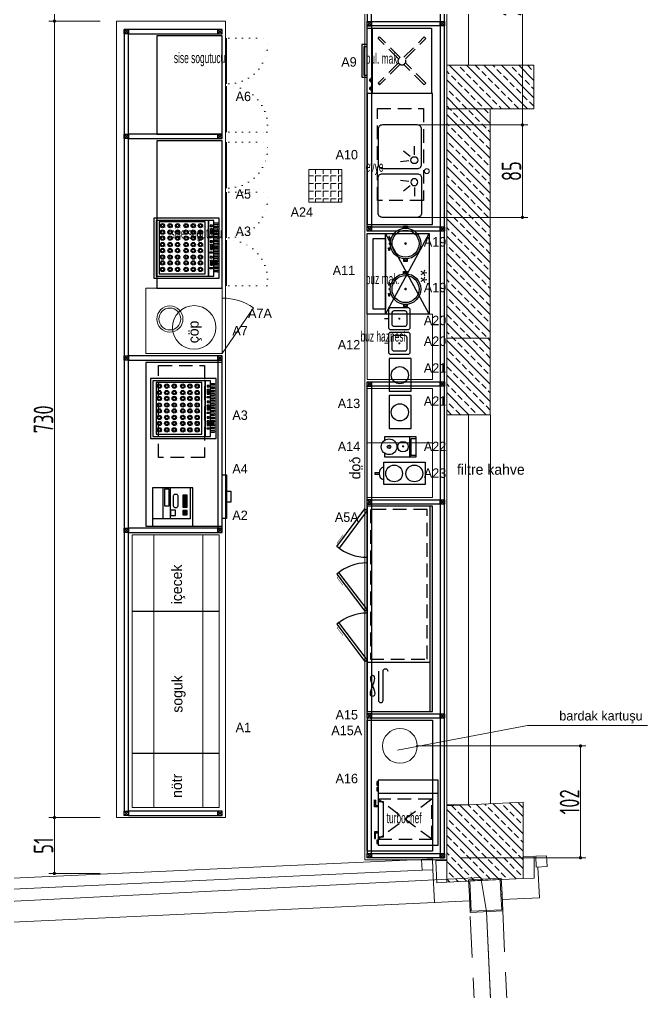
# Model space of a CAD drawing. Extents: x 309271 to 319232, y 6123 to 12941.
# Drawn here: x 313380 to 313956, y 8638 to 9529 of the extents above; entities that cross this region are included whole.
import ezdxf
from ezdxf.enums import TextEntityAlignment as Align

# ---------------------------------------------------------------- set-up
doc = ezdxf.new("R2010")
doc.units = 0
doc.header["$LTSCALE"] = 25
doc.header["$MEASUREMENT"] = 0
doc.header["$PDSIZE"] = -500
for name, pattern in [('DASHED', [0.75, 0.5, -0.25]), ('DOT', [0.25, 0, -0.25]), ('DUZ', [0]), ('HIDDENX2', [0.75, 0.5, -0.25])]:
    doc.linetypes.add(name, pattern=pattern)
doc.layers.get('0').update_dxf_attribs({"linetype": 'CONTINUOUS', "lineweight": 0})
doc.layers.get('DEFPOINTS').update_dxf_attribs({"linetype": 'CONTINUOUS', "lineweight": 0})
for name, color, linetype in [('-DWG_ANA', 7, 'CONTINUOUS'), ('002 Çizgi', 7, 'CONTINUOUS'), ('CG TASARIM LOGO', 7, 'CONTINUOUS'), ('Kıtc-002 Çizgi', 7, 'CONTINUOUS'), ('Kıtc-006 Yazı 001', 1, 'CONTINUOUS'), ('Kıtc-040 Detay', 7, 'CONTINUOUS'), ('S2000-002 Çizgi', 7, 'CONTINUOUS')]:
    doc.layers.add(name, color=color, linetype=linetype)
for name, color, linetype, lineweight in [('-DWG_DETAY1', 7, 'CONTINUOUS', 9), ('-DWG_DETAY4', 7, 'DOT', 18), ('Ar-DIM-INT', 2, 'CONTINUOUS', 0), ('ARK_AHŞAP', 45, 'CONTINUOUS', 15), ('DUVAR', 11, 'CONTINUOUS', 0), ('IZDUSUM', 130, 'DASHED', 18), ('PLAN_KESIT_TAS', 222, 'CONTINUOUS', 18), ('t_dograma', 4, 'CONTINUOUS', 0), ('t_kolon_rev', 1, 'CONTINUOUS', 0), ('t_kolon_tarama_rev', 9, 'CONTINUOUS', 0), ('TERAS', 2, 'CONTINUOUS', 0)]:
    doc.layers.add(name, color=color, linetype=linetype, lineweight=lineweight)
doc.styles.add('DIM', font='dim', dxfattribs={"width": 0.8})
doc.styles.add('TAKSİM', font='GOTHIC.TTF', dxfattribs={"height": 7})
doc.dimstyles.new('mcv100 OLCU', dxfattribs={"dimtxt": 18, "dimasz": 3, "dimexe": 5, "dimexo": 15, "dimgap": 1, "dimtad": 1, "dimdec": 0, "dimzin": 9, "dimtxsty": 'DIM', "dimblk": 'DOT', "dimcen": 2.5, "dimclrd": 256, "dimclre": 256, "dimclrt": 256, "dimadec": 1, "dimazin": 1, "dimtfac": 1, "dimtdec": 0, "dimtmove": 0, "dimatfit": 3, "dimldrblk": 'DOT', "dimfxl": 1, "dimlwd": -1, "dimlwe": -1, "dimarcsym": 0})
pattern_1 = [(135, (96916.477, -586205.287), (-7.95495129, -7.95495129), []), (135, (96916.477, -586197.332), (-7.95495129, -7.95495129), [5.625, -2.8125])]

# ---------------------------------------------------------------- blocks, each defined once
blk = doc.blocks.new('A$C290C7E64')
at = {"layer": 'Kıtc-002 Çizgi'}
for points in [[(0, 0), (35, 0), (35, 37), (0, 37)], [(7, 2), (35, 2), (35, 37), (7, 37)], [(9.63, 16.02), (14.71, 16.02), (14.71, 20.57), (9.63, 20.57)], [(18.58, 21.8), (33.83, 21.8), (33.83, 26.01), (18.58, 26.01)], [(10.34, 8.15), (11.34, 8.15), (11.34, 9.15), (10.34, 9.15)], [(11.34, 8.15), (12.34, 8.15), (12.34, 9.15), (11.34, 9.15)], [(12.34, 8.15), (13.34, 8.15), (13.34, 9.15), (12.34, 9.15)], [(13.34, 8.15), (14.34, 8.15), (14.34, 9.15), (13.34, 9.15)], [(17.37, 8.15), (18.37, 8.15), (18.37, 9.15), (17.37, 9.15)], [(18.37, 8.15), (19.37, 8.15), (19.37, 9.15), (18.37, 9.15)], [(19.37, 8.15), (20.37, 8.15), (20.37, 9.15), (19.37, 9.15)], [(20.37, 8.15), (21.37, 8.15), (21.37, 9.15), (20.37, 9.15)], [(21.37, 8.15), (22.37, 8.15), (22.37, 9.15), (21.37, 9.15)], [(22.37, 8.15), (23.37, 8.15), (23.37, 9.15), (22.37, 9.15)], [(23.37, 8.15), (24.37, 8.15), (24.37, 9.15), (23.37, 9.15)], [(24.37, 8.15), (25.37, 8.15), (25.37, 9.15), (24.37, 9.15)], [(25.37, 8.15), (26.37, 8.15), (26.37, 9.15), (25.37, 9.15)], [(26.37, 8.15), (27.37, 8.15), (27.37, 9.15), (26.37, 9.15)], [(27.37, 8.15), (28.37, 8.15), (28.37, 9.15), (27.37, 9.15)], [(10.34, 7.15), (11.34, 7.15), (11.34, 8.15), (10.34, 8.15)], [(10.34, 6.15), (11.34, 6.15), (11.34, 7.15), (10.34, 7.15)], [(10.34, 5.15), (11.34, 5.15), (11.34, 6.15), (10.34, 6.15)], [(11.34, 7.15), (12.34, 7.15), (12.34, 8.15), (11.34, 8.15)], [(11.34, 6.15), (12.34, 6.15), (12.34, 7.15), (11.34, 7.15)], [(11.34, 5.15), (12.34, 5.15), (12.34, 6.15), (11.34, 6.15)], [(12.34, 7.15), (13.34, 7.15), (13.34, 8.15), (12.34, 8.15)], [(12.34, 6.15), (13.34, 6.15), (13.34, 7.15), (12.34, 7.15)], [(12.34, 5.15), (13.34, 5.15), (13.34, 6.15), (12.34, 6.15)], [(13.34, 7.15), (14.34, 7.15), (14.34, 8.15), (13.34, 8.15)], [(13.34, 6.15), (14.34, 6.15), (14.34, 7.15), (13.34, 7.15)], [(13.34, 5.15), (14.34, 5.15), (14.34, 6.15), (13.34, 6.15)], [(17.37, 7.15), (18.37, 7.15), (18.37, 8.15), (17.37, 8.15)], [(17.37, 6.15), (18.37, 6.15), (18.37, 7.15), (17.37, 7.15)], [(17.37, 5.15), (18.37, 5.15), (18.37, 6.15), (17.37, 6.15)], [(18.37, 7.15), (19.37, 7.15), (19.37, 8.15), (18.37, 8.15)], [(18.37, 6.15), (19.37, 6.15), (19.37, 7.15), (18.37, 7.15)], [(18.37, 5.15), (19.37, 5.15), (19.37, 6.15), (18.37, 6.15)], [(19.37, 7.15), (20.37, 7.15), (20.37, 8.15), (19.37, 8.15)], [(19.37, 6.15), (20.37, 6.15), (20.37, 7.15), (19.37, 7.15)], [(19.37, 5.15), (20.37, 5.15), (20.37, 6.15), (19.37, 6.15)], [(20.37, 7.15), (21.37, 7.15), (21.37, 8.15), (20.37, 8.15)], [(20.37, 6.15), (21.37, 6.15), (21.37, 7.15), (20.37, 7.15)], [(20.37, 5.15), (21.37, 5.15), (21.37, 6.15), (20.37, 6.15)], [(21.37, 7.15), (22.37, 7.15), (22.37, 8.15), (21.37, 8.15)], [(21.37, 6.15), (22.37, 6.15), (22.37, 7.15), (21.37, 7.15)], [(21.37, 5.15), (22.37, 5.15), (22.37, 6.15), (21.37, 6.15)], [(22.37, 7.15), (23.37, 7.15), (23.37, 8.15), (22.37, 8.15)], [(22.37, 6.15), (23.37, 6.15), (23.37, 7.15), (22.37, 7.15)], [(22.37, 5.15), (23.37, 5.15), (23.37, 6.15), (22.37, 6.15)], [(23.37, 7.15), (24.37, 7.15), (24.37, 8.15), (23.37, 8.15)], [(23.37, 6.15), (24.37, 6.15), (24.37, 7.15), (23.37, 7.15)], [(23.37, 5.15), (24.37, 5.15), (24.37, 6.15), (23.37, 6.15)], [(24.37, 7.15), (25.37, 7.15), (25.37, 8.15), (24.37, 8.15)], [(24.37, 6.15), (25.37, 6.15), (25.37, 7.15), (24.37, 7.15)], [(24.37, 5.15), (25.37, 5.15), (25.37, 6.15), (24.37, 6.15)], [(25.37, 7.15), (26.37, 7.15), (26.37, 8.15), (25.37, 8.15)], [(25.37, 6.15), (26.37, 6.15), (26.37, 7.15), (25.37, 7.15)], [(25.37, 5.15), (26.37, 5.15), (26.37, 6.15), (25.37, 6.15)], [(26.37, 7.15), (27.37, 7.15), (27.37, 8.15), (26.37, 8.15)], [(26.37, 6.15), (27.37, 6.15), (27.37, 7.15), (26.37, 7.15)], [(26.37, 5.15), (27.37, 5.15), (27.37, 6.15), (26.37, 6.15)], [(27.37, 7.15), (28.37, 7.15), (28.37, 8.15), (27.37, 8.15)], [(27.37, 6.15), (28.37, 6.15), (28.37, 7.15), (27.37, 7.15)], [(27.37, 5.15), (28.37, 5.15), (28.37, 6.15), (27.37, 6.15)]]:
    blk.add_lwpolyline(points, close=True, dxfattribs=at)
for points in [[(7, 27.23), (35, 27.23)], [(7, 20.57), (35, 20.57)]]:
    blk.add_lwpolyline(points, dxfattribs=at)
blk.add_lwpolyline([(18.68, 13.56), (27.6, 13.56, 0.414214), (29.1, 15.06), (29.1, 16.45, 0.414214), (27.6, 17.95), (18.68, 17.95, 0.414214), (17.18, 16.45), (17.18, 15.06, 0.414214)], format="xyb", close=True, dxfattribs=at)
blk = doc.blocks.new('A$C1C4536AD')
at = {"layer": 'Kıtc-002 Çizgi'}
for points in [[(0, 29), (0, 0), (18.5, 0)], [(3.39, 29), (0, 29), (0, 26.84)], [(18.5, 26.95), (18.5, 29), (15.2, 29)], [(18.5, 0), (18.5, 29)], [(7.82, 24.81), (10.92, 24.88)], [(0, 5.79), (18.5, 5.79)], [(1.26, 0), (1.26, 4.77), (16.97, 4.77), (16.97, 0)]]:
    blk.add_lwpolyline(points, dxfattribs=at)
at = {"layer": 'Kıtc-002 Çizgi', "const_width": 1}
blk.add_lwpolyline([(9.18, 12.02, 1), (10.18, 12.02, 1)], format="xyb", close=True, dxfattribs=at)
at = {"layer": 'Kıtc-002 Çizgi'}
blk.add_lwpolyline([(0.33, 5.24), (1.35, 5.24), (1.35, 5.79), (0.33, 5.79)], close=True, dxfattribs=at)
for centre, radius in [((9.3, 24.88), 7.2), ((9.3, 24.88), 1.6), ((9.43, 12.15), 4.82)]:
    blk.add_circle(centre, radius, dxfattribs=at)
blk = doc.blocks.new('A$C470016F2')
at = {"layer": 'Kıtc-002 Çizgi'}
for points in [[(40, 4), (0, 4), (0, 0), (40, 0)], [(25, 8), (15, 8), (15, 4), (25, 4)]]:
    blk.add_lwpolyline(points, close=True, dxfattribs=at)
blk = doc.blocks.new('A$C37970E4B')
at = {"layer": 'Kıtc-002 Çizgi', "linetype": 'HIDDENX2', "ltscale": 10}
blk.add_line((47.35, 58.54), (47.35, 3.54), dxfattribs=at)
at = {"layer": 'Kıtc-002 Çizgi', "linetype": 'DASHED'}
for p, q in [((5.44, 52.59), (42.17, 3.54)), ((42.17, 52.59), (5.44, 3.54))]:
    blk.add_line(p, q, dxfattribs=at)
at = {"layer": 'Kıtc-002 Çizgi'}
for points in [[(0, 58.54), (59.5, 58.54), (59.5, 3.54), (0, 3.54)], [(1.67, 3.54), (4.73, 3.54), (4.73, 2.12), (1.67, 2.12)], [(49.71, 3.53), (52.78, 3.53), (52.78, 2.12), (49.71, 2.12)], [(54.9, 3.53), (57.96, 3.53), (57.96, 2.12), (54.9, 2.12)]]:
    blk.add_lwpolyline(points, close=True, dxfattribs=at)
at = {"layer": 'Kıtc-002 Çizgi', "linetype": 'DASHED'}
blk.add_lwpolyline([(5.44, 52.59), (42.17, 52.59), (42.17, 3.54), (5.44, 3.54)], close=True, dxfattribs=at)
at = {"layer": 'Kıtc-002 Çizgi'}
for points in [[(11.27, 0), (6.14, 0), (6.15, 1), (11.27, 1)], [(11.27, 1), (11.27, 3.53), (12.27, 3.53), (12.27, 0), (11.27, 0)], [(36.33, 1), (36.33, 3.53), (35.33, 3.53), (35.33, 0), (36.33, 0)], [(36.33, 0), (41.46, 0), (41.45, 1), (36.33, 1)]]:
    blk.add_lwpolyline(points, dxfattribs=at)
at = {"layer": 'Kıtc-002 Çizgi', "linetype": 'HIDDENX2', "ltscale": 10}
blk.add_lwpolyline([(7.79, 8.25), (39.81, 8.25), (39.81, 3.54), (7.79, 3.54)], close=True, dxfattribs=at)
blk = doc.blocks.new('A$C72A034B9')
at = {"layer": 'Kıtc-002 Çizgi'}
for p, q in [((6.52, 27.29, 0), (6.52, 19.4, 0)), ((10.43, 28.95, 0), (16.53, 23.94, 0)), ((11.66, 32.76, 0), (19.47, 33.87, 0))]:
    blk.add_line(p, q, dxfattribs=at)
at = {"layer": 'Kıtc-002 Çizgi', "elevation": 0}
blk.add_lwpolyline([(4, 0), (36, 0, 0.414214), (40, 4), (40, 36, 0.414214), (36, 40), (4, 40, 0.414214), (0, 36), (0, 4, 0.414214)], format="xyb", close=True, dxfattribs=at)
at = {"layer": 'Kıtc-002 Çizgi'}
blk.add_circle((6.71, 32.26, 0), 3.19, dxfattribs=at)
blk = doc.blocks.new('A$C521B02A0')
at = {"layer": 'S2000-002 Çizgi'}
blk.add_line((6.65, 10), (10.64, 10), dxfattribs=at)
for points in [[(0, 64), (0, 10), (60, 10), (60, 64)], [(0, 64), (0, 5), (60, 5), (60, 64)], [(3, 10), (6.65, 10), (6.65, 8.54), (3, 8.54)], [(10.64, 10), (14.29, 10), (14.29, 8.54), (10.64, 8.54)], [(3.97, 8.54), (5.43, 8.54), (5.43, 7.08), (3.97, 7.08)], [(11.61, 8.54), (13.07, 8.54), (13.07, 7.08), (11.61, 7.08)], [(45, 0), (15, 0), (15, 5), (45, 5)], [(43, 2), (17, 2), (17, 5), (43, 5)]]:
    blk.add_lwpolyline(points, close=True, dxfattribs=at)
at = {"layer": 'S2000-002 Çizgi', "linetype": 'DASHED'}
for points in [[(8.08, 57.42), (9.49, 58.84)], [(8.08, 57.42), (26.83, 38.67)], [(9.49, 58.84), (28.24, 40.09)], [(31.86, 40.19), (50.51, 58.84)], [(33.27, 38.77), (51.92, 57.42)], [(50.51, 58.84), (51.92, 57.42)], [(26.73, 35.06), (8.08, 16.41)], [(28.14, 33.64), (9.49, 15)], [(31.76, 33.74), (50.51, 15)], [(33.17, 35.16), (51.92, 16.41)], [(9.49, 15), (8.08, 16.41)], [(50.51, 15), (51.92, 16.41)]]:
    blk.add_lwpolyline(points, dxfattribs=at)
blk.add_circle((30, 36.92), 3.63, dxfattribs=at)
blk = doc.blocks.new('A$C4E3613D2')
at = {"layer": 'S2000-002 Çizgi'}
for points in [[(0, 74), (0, 0), (57, 0), (57, 74)], [(5.64, 69.41), (5.64, 4.59), (16.91, 4.59), (16.91, 69.41)]]:
    blk.add_lwpolyline(points, close=True, dxfattribs=at)
for points in [[(16.91, 74), (16.91, 0)], [(57, 74), (16.91, 0)], [(16.91, 74), (57, 0)]]:
    blk.add_lwpolyline(points, dxfattribs=at)
blk.add_text('**', height=12, rotation=270, dxfattribs=at).set_placement((43.01, 45.59))
blk = doc.blocks.new('A$C6C415FB2')
at = {"layer": '-DWG_ANA', "color": 0, "elevation": 0}
blk.add_lwpolyline([(101.46, 164.16), (41.46, 164.16), (41.46, 29.16), (101.46, 29.16)], close=True, dxfattribs=at)
at = {"layer": '-DWG_DETAY1', "color": 0}
for p, q in [((37.46, 120.16), (37.46, 162.16)), ((37.46, 76.16), (37.46, 118.16)), ((37.46, 30.52), (37.46, 72.52))]:
    blk.add_line(p, q, dxfattribs=at)
at = {"layer": '-DWG_DETAY4', "color": 0, "elevation": 0}
for points in [[(35.46, 162.16), (0.46, 162.16, 0.454885), (35.46, 120.19, 0.414214)], [(35.46, 76.16), (0.46, 76.16, -0.454885), (35.46, 118.13, -0.414214)], [(35.46, 30.52), (0.46, 30.52, -0.454885), (35.46, 72.49, -0.414214)]]:
    blk.add_lwpolyline(points, format="xyb", dxfattribs=at)
blk = doc.blocks.new('_Dot')
at = {"color": 0, "linetype": 'ByBlock', "lineweight": -2}
blk.add_line((-0.5, 0), (-1, 0), dxfattribs=at)
at = {"color": 0, "linetype": 'ByBlock', "const_width": 0.5}
blk.add_lwpolyline([(-0.25, 0, 1), (0.25, 0, 1)], format="xyb", close=True, dxfattribs=at)
blk = doc.blocks.new('*D14')
at = {"ltscale": 0.1, "transparency": 16777216}
for p, q in [((313454.34, 8798), (313407.47, 8798)), ((313412.47, 8795), (313412.47, 8749.77)), ((313454.34, 8746.77), (313407.47, 8746.77))]:
    blk.add_line(p, q, dxfattribs=at)
at = {"layer": 'DEFPOINTS', "color": 0, "ltscale": 0.1, "transparency": 16777216}
for p in [(313469.34, 8798), (313412.47, 8746.77), (313469.34, 8746.77)]:
    blk.add_point(p, dxfattribs=at)
at = {"ltscale": 0.1, "transparency": 16777216, "xscale": 3, "yscale": 3, "zscale": 3}
for p, rotation in [((313412.47, 8798), 90), ((313412.47, 8746.77), 270)]:
    blk.add_blockref('_Dot', p, dxfattribs=dict(at, rotation=rotation))
at = {"ltscale": 0.1, "transparency": 16777216, "insert": (313402.47, 8772.39), "char_height": 18, "attachment_point": 5, "rotation": 90, "style": 'DIM'}
blk.add_mtext('51', dxfattribs=at)
blk = doc.blocks.new('*D15')
at = {"ltscale": 0.1, "transparency": 16777216}
for p, q in [((313454.34, 9527.57), (313407.47, 9527.57)), ((313412.47, 8801), (313412.47, 9524.57)), ((313454.34, 8798), (313407.47, 8798))]:
    blk.add_line(p, q, dxfattribs=at)
at = {"layer": 'DEFPOINTS', "color": 0, "ltscale": 0.1, "transparency": 16777216}
for p in [(313412.47, 9527.57), (313469.34, 9527.57), (313469.34, 8798)]:
    blk.add_point(p, dxfattribs=at)
at = {"ltscale": 0.1, "transparency": 16777216, "xscale": 3, "yscale": 3, "zscale": 3}
for p, rotation in [((313412.47, 9527.57), 90), ((313412.47, 8798), 270)]:
    blk.add_blockref('_Dot', p, dxfattribs=dict(at, rotation=rotation))
at = {"ltscale": 0.1, "transparency": 16777216, "insert": (313402.47, 9162.78), "char_height": 18, "attachment_point": 5, "rotation": 90, "style": 'DIM'}
blk.add_mtext('730', dxfattribs=at)
blk = doc.blocks.new('*D16')
at = {"ltscale": 0.1, "transparency": 16777216}
for p, q in [((313454.34, 9657.14), (313407.47, 9657.14)), ((313412.47, 9530.57), (313412.47, 9654.14)), ((313454.34, 9527.57), (313407.47, 9527.57))]:
    blk.add_line(p, q, dxfattribs=at)
at = {"layer": 'DEFPOINTS', "color": 0, "ltscale": 0.1, "transparency": 16777216}
for p in [(313412.47, 9657.14), (313469.34, 9657.14), (313469.34, 9527.57)]:
    blk.add_point(p, dxfattribs=at)
at = {"ltscale": 0.1, "transparency": 16777216, "xscale": 3, "yscale": 3, "zscale": 3}
for p, rotation in [((313412.47, 9657.14), 90), ((313412.47, 9527.57), 270)]:
    blk.add_blockref('_Dot', p, dxfattribs=dict(at, rotation=rotation))
at = {"ltscale": 0.1, "transparency": 16777216, "insert": (313402.47, 9592.35), "char_height": 18, "attachment_point": 5, "rotation": 90, "style": 'DIM'}
blk.add_mtext('130', dxfattribs=at)
blk = doc.blocks.new('A$C28011FE4')
at = {"layer": 'Kıtc-002 Çizgi'}
for p, q in [((53.74, 40.79), (51.82, 45.12)), ((53.74, 26.42), (51.82, 30.75)), ((53.74, 12.05), (51.82, 16.38))]:
    blk.add_line(p, q, dxfattribs=at)
for points in [[(60, 0), (60, 55), (0, 55), (0, 0)], [(50, 2), (50, 53), (2, 53), (2, 2)], [(5, 4), (47, 4), (47, 51.5), (5, 51.5)], [(55, 2), (55, 53), (50, 53), (50, 2)], [(53.86, 47.41), (53.86, 48.58), (51.76, 48.58), (51.76, 47.41)], [(53.74, 40.79), (53.74, 45.12), (51.82, 45.12), (51.82, 40.79)], [(53.86, 38.5), (53.86, 37.32), (51.76, 37.32), (51.76, 38.5)], [(53.86, 33.04), (53.86, 34.21), (51.76, 34.21), (51.76, 33.04)], [(53.74, 26.42), (53.74, 30.75), (51.82, 30.75), (51.82, 26.42)], [(53.86, 24.13), (53.86, 22.95), (51.76, 22.95), (51.76, 24.13)], [(53.86, 18.67), (53.86, 19.84), (51.76, 19.84), (51.76, 18.67)], [(53.86, 9.76), (53.86, 8.58), (51.76, 8.58), (51.76, 9.76)], [(53.74, 12.05), (53.74, 16.38), (51.82, 16.38), (51.82, 12.05)]]:
    blk.add_lwpolyline(points, close=True, dxfattribs=at)
for points, const_width in [([(9.67, 47.06), (10.62, 46.48)], 0.5), ([(16.57, 47.06), (17.51, 46.48)], 0.5), ([(23.49, 47.06), (24.44, 46.48)], 0.5), ([(31.27, 47.06), (32.22, 46.48)], 0.5), ([(37.86, 47.06), (38.81, 46.48)], 0.5), ([(44.46, 47.06), (45.41, 46.48)], 0.5), ([(52.5, 47.41), (52.5, 48.58)], 0.5), ([(9.67, 41.12), (10.62, 40.54)], 0.5), ([(9.67, 35.68), (10.62, 35.09)], 0.5), ([(16.57, 41.12), (17.51, 40.54)], 0.5), ([(16.57, 35.68), (17.51, 35.09)], 0.5), ([(23.49, 41.12), (24.44, 40.54)], 0.5), ([(23.49, 35.68), (24.44, 35.09)], 0.5), ([(31.27, 41.12), (32.22, 40.54)], 0.5), ([(31.27, 35.68), (32.22, 35.09)], 0.5), ([(37.86, 41.12), (38.81, 40.54)], 0.5), ([(37.86, 35.68), (38.81, 35.09)], 0.5), ([(44.46, 41.12), (45.41, 40.54)], 0.5), ([(44.46, 35.68), (45.41, 35.09)], 0.5), ([(52.5, 38.5), (52.5, 37.32)], 0.5), ([(55, 42.98), (58.5, 42.98)], 1), ([(9.67, 29.74), (10.62, 29.16)], 0.5), ([(16.57, 29.74), (17.51, 29.16)], 0.5), ([(23.49, 29.74), (24.44, 29.16)], 0.5), ([(31.27, 29.74), (32.22, 29.16)], 0.5), ([(37.86, 29.74), (38.81, 29.16)], 0.5), ([(44.46, 29.74), (45.41, 29.16)], 0.5), ([(52.5, 33.04), (52.5, 34.21)], 0.5), ([(55, 28.61), (58.5, 28.61)], 1), ([(9.67, 24.29), (10.62, 23.71)], 0.5), ([(9.67, 18.36), (10.62, 17.77)], 0.5), ([(16.57, 24.29), (17.51, 23.71)], 0.5), ([(16.57, 18.36), (17.51, 17.77)], 0.5), ([(23.49, 24.29), (24.44, 23.71)], 0.5), ([(23.49, 18.36), (24.44, 17.77)], 0.5), ([(31.27, 24.29), (32.22, 23.71)], 0.5), ([(31.27, 18.36), (32.22, 17.77)], 0.5), ([(37.86, 24.29), (38.81, 23.71)], 0.5), ([(37.86, 18.36), (38.81, 17.77)], 0.5), ([(44.46, 24.29), (45.41, 23.71)], 0.5), ([(44.46, 18.36), (45.41, 17.77)], 0.5), ([(52.5, 24.13), (52.5, 22.95)], 0.5), ([(52.5, 18.67), (52.5, 19.84)], 0.5), ([(9.67, 12.91), (10.62, 12.33)], 0.5), ([(16.57, 12.91), (17.51, 12.33)], 0.5), ([(23.49, 12.91), (24.44, 12.33)], 0.5), ([(31.27, 12.91), (32.22, 12.33)], 0.5), ([(37.86, 12.91), (38.81, 12.33)], 0.5), ([(44.46, 12.91), (45.41, 12.33)], 0.5), ([(52.5, 9.76), (52.5, 8.58)], 0.5), ([(55, 14.24), (58.5, 14.24)], 1), ([(9.67, 6.97), (10.62, 6.39)], 0.5), ([(16.57, 6.97), (17.51, 6.39)], 0.5), ([(23.49, 6.97), (24.44, 6.39)], 0.5), ([(31.27, 6.97), (32.22, 6.39)], 0.5), ([(37.86, 6.97), (38.81, 6.39)], 0.5), ([(44.46, 6.97), (45.41, 6.39)], 0.5)]:
    blk.add_lwpolyline(points, dxfattribs=dict(at, const_width=const_width))
for points in [[(55, 50.59), (58.15, 50.59)], [(58.15, 48.92), (55, 48.92)], [(55, 47.51), (58.15, 47.51)], [(58.15, 45.83), (55, 45.83)], [(55, 44.42), (58.15, 44.42)], [(55, 42.9), (58.15, 42.9)], [(58.15, 42.75), (55, 42.75)], [(55, 41.34), (58.15, 41.34)], [(58.15, 39.66), (55, 39.66)], [(55, 38.26), (58.15, 38.26)], [(58.15, 36.58), (55, 36.58)], [(55, 35.17), (58.15, 35.17)], [(58.15, 33.5), (55, 33.5)], [(55, 32.09), (58.15, 32.09)], [(58.15, 30.41), (55, 30.41)], [(55, 29), (58.15, 29)], [(55, 28.53), (58.15, 28.53)], [(58.15, 27.33), (55, 27.33)], [(55, 25.92), (58.15, 25.92)], [(58.15, 24.25), (55, 24.25)], [(55, 22.84), (58.15, 22.84)], [(58.15, 21.16), (55, 21.16)], [(55, 19.75), (58.15, 19.75)], [(58.15, 18.08), (55, 18.08)], [(55, 16.67), (58.15, 16.67)], [(58.15, 15), (55, 15)], [(55, 14.63), (58.15, 14.63)], [(55, 14.17), (58.15, 14.17)], [(55, 13.59), (58.15, 13.59)], [(58.15, 11.91), (55, 11.91)], [(55, 10.5), (58.15, 10.5)], [(58.15, 8.83), (55, 8.83)], [(55, 7.42), (58.15, 7.42)], [(58.15, 5.74), (55, 5.74)]]:
    blk.add_lwpolyline(points, dxfattribs=at)
for centre, radius in [((7.93, 48.13), 1.98), ((7.93, 48.13), 1.24), ((14.83, 48.13), 1.98), ((14.83, 48.13), 1.24), ((21.75, 48.13), 1.98), ((21.75, 48.13), 1.24), ((29.53, 48.13), 1.98), ((29.53, 48.13), 1.24), ((36.12, 48.13), 1.98), ((36.12, 48.13), 1.24), ((42.72, 48.13), 1.98), ((42.72, 48.13), 1.24), ((7.93, 42.19), 1.98), ((7.93, 36.74), 1.98), ((7.93, 42.19), 1.24), ((7.93, 36.74), 1.24), ((14.83, 42.19), 1.98), ((14.83, 36.74), 1.98), ((14.83, 42.19), 1.24), ((14.83, 36.74), 1.24), ((21.75, 42.19), 1.98), ((21.75, 36.74), 1.98), ((21.75, 42.19), 1.24), ((21.75, 36.74), 1.24), ((29.53, 42.19), 1.98), ((29.53, 36.74), 1.98), ((29.53, 42.19), 1.24), ((29.53, 36.74), 1.24), ((36.12, 42.19), 1.98), ((36.12, 36.74), 1.98), ((36.12, 42.19), 1.24), ((36.12, 36.74), 1.24), ((42.72, 42.19), 1.98), ((42.72, 36.74), 1.98), ((42.72, 42.19), 1.24), ((42.72, 36.74), 1.24), ((7.93, 30.81), 1.98), ((7.93, 25.36), 1.98), ((7.93, 30.81), 1.24), ((14.83, 30.81), 1.98), ((14.83, 25.36), 1.98), ((14.83, 30.81), 1.24), ((21.75, 30.81), 1.98), ((21.75, 25.36), 1.98), ((21.75, 30.81), 1.24), ((29.53, 30.81), 1.98), ((29.53, 25.36), 1.98), ((29.53, 30.81), 1.24), ((36.12, 30.81), 1.98), ((36.12, 25.36), 1.98), ((36.12, 30.81), 1.24), ((42.72, 30.81), 1.98), ((42.72, 25.36), 1.98), ((42.72, 30.81), 1.24), ((7.93, 19.42), 1.98), ((7.93, 25.36), 1.24), ((7.93, 19.42), 1.24), ((14.83, 19.42), 1.98), ((14.83, 25.36), 1.24), ((14.83, 19.42), 1.24), ((21.75, 19.42), 1.98), ((21.75, 25.36), 1.24), ((21.75, 19.42), 1.24), ((29.53, 19.42), 1.98), ((29.53, 25.36), 1.24), ((29.53, 19.42), 1.24), ((36.12, 19.42), 1.98), ((36.12, 25.36), 1.24), ((36.12, 19.42), 1.24), ((42.72, 19.42), 1.98), ((42.72, 25.36), 1.24), ((42.72, 19.42), 1.24), ((7.93, 13.98), 1.98), ((7.93, 8.04), 1.98), ((7.93, 13.98), 1.24), ((7.93, 8.04), 1.24), ((14.83, 13.98), 1.98), ((14.83, 8.04), 1.98), ((14.83, 13.98), 1.24), ((14.83, 8.04), 1.24), ((21.75, 13.98), 1.98), ((21.75, 8.04), 1.98), ((21.75, 13.98), 1.24), ((21.75, 8.04), 1.24), ((29.53, 13.98), 1.98), ((29.53, 8.04), 1.98), ((29.53, 13.98), 1.24), ((29.53, 8.04), 1.24), ((36.12, 13.98), 1.98), ((36.12, 8.04), 1.98), ((36.12, 13.98), 1.24), ((36.12, 8.04), 1.24), ((42.72, 13.98), 1.98), ((42.72, 8.04), 1.98), ((42.72, 13.98), 1.24), ((42.72, 8.04), 1.24)]:
    blk.add_circle(centre, radius, dxfattribs=at)
for centre in [(58.15, 49.75), (58.15, 46.67), (58.15, 43.59), (58.15, 40.5), (58.15, 37.42), (58.15, 34.33), (58.15, 31.25), (58.15, 28.17), (58.15, 25.08), (58.15, 22), (58.15, 18.92), (58.15, 15.83), (58.15, 12.75), (58.15, 9.66), (58.15, 6.58)]:
    blk.add_arc(centre, 0.837, 270, 90, dxfattribs=at)
blk = doc.blocks.new('A$C7F143923')
at = {"layer": '-DWG_ANA', "color": 0}
blk.add_lwpolyline([(0, 28.52), (60, 28.52), (60, 118.52), (0, 118.52)], close=True, dxfattribs=at)
at = {"layer": '-DWG_DETAY1', "color": 0}
for p, q in [((64, 116.52), (64, 74.52)), ((64, 72.52), (64, 30.52))]:
    blk.add_line(p, q, dxfattribs=at)
at = {"layer": '-DWG_DETAY4', "color": 0}
for points in [[(66, 116.52), (101, 116.52, -0.454885), (66, 74.55, -0.414214)], [(66, 30.52), (101, 30.52, 0.454885), (66, 72.49, 0.414214)]]:
    blk.add_lwpolyline(points, format="xyb", dxfattribs=at)
blk = doc.blocks.new('188-60')
at = {"layer": '002 Çizgi', "color": 7}
blk.add_line((31.88, -108.71), (31.88, 79.29), dxfattribs=at)
for points in [[(-53.79, 42.59), (-28.17, 76.82), (-26.12, 75.29), (-51.73, 41.06)], [(-26.12, -108.71), (33.88, -108.71), (33.88, 79.29), (-26.12, 79.29)], [(-53.94, 17.23), (-28.17, -16.88), (-26.12, -15.34), (-51.89, 18.77)], [(-53.94, -28.75), (-28.17, -62.86), (-26.12, -61.32), (-51.89, -27.2)], [(-23.09, -92.27), (-22.92, -90.82), (-22.47, -89.12), (-21.83, -87.25), (-21.09, -85.3), (-20.36, -83.36), (-19.72, -81.49), (-19.26, -79.79), (-19.09, -78.33), (-19.26, -77.19), (-19.72, -76.37), (-20.36, -75.88), (-21.09, -75.72), (-21.83, -75.88), (-22.47, -76.37), (-22.92, -77.19), (-23.09, -78.33), (-22.92, -79.79), (-22.47, -81.49), (-21.83, -83.36), (-21.09, -85.3), (-20.36, -87.25), (-19.72, -89.12), (-19.26, -90.82), (-19.09, -92.27), (-19.26, -93.42), (-19.72, -94.24), (-20.36, -94.73), (-21.09, -94.89), (-21.83, -94.73), (-22.47, -94.24), (-22.92, -93.42)]]:
    blk.add_lwpolyline(points, close=True, dxfattribs=at)
at = {"layer": '002 Çizgi', "color": 7, "linetype": 'DASHED'}
blk.add_lwpolyline([(28.88, -60.71), (28.88, 76.29), (-23.12, 76.29), (-23.12, -60.71)], close=True, dxfattribs=at)
at = {"layer": '002 Çizgi', "color": 7, "const_width": 0.427}
for points in [[(-52.1, 44.85), (-53.42, 45.84), (-49.19, 51.49), (-48.11, 52.94)], [(-52.24, 14.98), (-53.56, 13.99), (-49.3, 8.35), (-48.21, 6.91)], [(-52.24, -31), (-53.56, -31.99), (-49.3, -37.63), (-48.21, -39.07)]]:
    blk.add_lwpolyline(points, dxfattribs=at)
at = {"layer": '002 Çizgi', "color": 7}
blk.add_lwpolyline([(31.88, -63.71), (-26.12, -63.71)], dxfattribs=at)
for points in [[(-11.44, -98.38), (-11.44, -71.71, -1), (-7.09, -71.71)], [(-15.78, -71.71), (-15.78, -98.38, 1), (-11.44, -98.38)]]:
    blk.add_lwpolyline(points, format="xyb", dxfattribs=at)
for centre, start, end in [((-26.12, 75.29), 229.75503, 270), ((-26.12, -15.34), 90, 130.50921), ((-26.12, -61.32), 90, 130.50921)]:
    blk.add_arc(centre, 42.75, start, end, dxfattribs=at)
blk = doc.blocks.new('A$C7D731DFF')
at = {"layer": 'S2000-002 Çizgi'}
blk.add_lwpolyline([(0, 30), (0, 0), (20, 0), (20, 30), (0, 30)], dxfattribs=at)
blk.add_circle((9.67, 14.72), 7.87, dxfattribs=at)
blk = doc.blocks.new('A$C3DDB3116')
at = {"layer": 'S2000-002 Çizgi'}
blk.add_lwpolyline([(0, 45.94), (20.5, 45.94), (20.5, 7.94), (0, 7.94), (0, 45.94)], dxfattribs=at)
blk.add_lwpolyline([(9.32, 3.72), (11.18, 3.72), (11.18, 0), (9.32, 0)], close=True, dxfattribs=at)
for centre in [(10.25, 36.07), (10.25, 17.5)]:
    blk.add_circle(centre, 7.7, dxfattribs=at)
blk.add_arc((10.25, 10.08), 6.37, 199.63449, 340.36551, dxfattribs=at)
blk = doc.blocks.new('A$C0D0247C1')
at = {"layer": 'S2000-002 Çizgi'}
for points in [[(2, 0), (18, 0, 0.414214), (20, 2), (20, 18, 0.414214), (18, 20), (2, 20, 0.414214), (0, 18), (0, 2, 0.414214)], [(5, 3), (15, 3, 0.414214), (17, 5), (17, 15, 0.414214), (15, 17), (5, 17, 0.414214), (3, 15), (3, 5, 0.414214)]]:
    blk.add_lwpolyline(points, format="xyb", close=True, dxfattribs=at)
at = {"layer": 'S2000-002 Çizgi', "const_width": 1}
blk.add_lwpolyline([(9.53, 10.08, 1), (10.53, 10.08, 1)], format="xyb", close=True, dxfattribs=at)
blk.add_lwpolyline([(20, 10), (23.95, 10)], dxfattribs=at)
blk = doc.blocks.new('A$C199769C9')
at = {"layer": 'S2000-002 Çizgi'}
for points in [[(2.5, 17.2), (0, 17.2), (0, 21.7), (2.5, 21.7)], [(2, 17.7), (0.5, 17.7), (0.5, 21.2), (2, 21.2)], [(37.5, 17.2), (40, 17.2), (40, 21.7), (37.5, 21.7)], [(38, 17.7), (39.5, 17.7), (39.5, 21.2), (38, 21.2)], [(12, 0.2), (14.6, 0.4), (14.6, 1), (12, 1.2)], [(28, 0.2), (25.4, 0.4), (25.4, 1), (28, 1.2)]]:
    blk.add_lwpolyline(points, close=True, dxfattribs=at)
at = {"layer": 'S2000-002 Çizgi', "const_width": 1.5}
blk.add_lwpolyline([(19.2, 19.5, 1), (20.7, 19.5, 1)], format="xyb", close=True, dxfattribs=at)
at = {"layer": 'S2000-002 Çizgi'}
for points in [[(13.9, 3.1), (13.9, 1.1)], [(13.9, 0), (15, 0), (15, 2.7)], [(13.9, 0.4), (13.9, 0)], [(20, 1.5), (20, 2)], [(26, 0), (24.9, 0), (24.9, 2.7)], [(26, 3), (26, 1.1)], [(26, 0.4), (26, 0)]]:
    blk.add_lwpolyline(points, dxfattribs=at)
for centre, radius in [((20, 19.5), 17.5), ((20, 19.5), 15.5), ((20.1, 1), 0.469)]:
    blk.add_circle(centre, radius, dxfattribs=at)
blk = doc.blocks.new('A$C14D17327')
at = {"layer": 'Kıtc-002 Çizgi', "color": 1, "elevation": 0}
blk.add_lwpolyline([(0, 4), (4, 4), (4, 0), (0, 0)], close=True, dxfattribs=at)
for points in [[(0, 4), (4, 0)], [(0, 0), (4, 4)]]:
    blk.add_lwpolyline(points, dxfattribs=at)
blk = doc.blocks.new('*D197')
at = {"ltscale": 0.1, "transparency": 16777216}
for p, q in [((313787.18, 9657.04), (313846.55, 9657.04)), ((313841.55, 9654.04), (313841.55, 9435.46)), ((313744.18, 9432.46), (313846.55, 9432.46))]:
    blk.add_line(p, q, dxfattribs=at)
at = {"layer": 'DEFPOINTS', "color": 0, "ltscale": 0.1, "transparency": 16777216}
for p in [(313772.18, 9657.04), (313729.18, 9432.46), (313841.55, 9432.46)]:
    blk.add_point(p, dxfattribs=at)
at = {"ltscale": 0.1, "transparency": 16777216, "xscale": 3, "yscale": 3, "zscale": 3}
for p, rotation in [((313841.55, 9657.04), 90), ((313841.55, 9432.46), 270)]:
    blk.add_blockref('_Dot', p, dxfattribs=dict(at, rotation=rotation))
at = {"ltscale": 0.1, "transparency": 16777216, "insert": (313831.55, 9544.75), "char_height": 18, "attachment_point": 5, "rotation": 90, "style": 'DIM'}
blk.add_mtext('225', dxfattribs=at)
blk = doc.blocks.new('*D198')
at = {"ltscale": 0.1, "transparency": 16777216}
for p, q in [((313744.18, 9432.46), (313846.55, 9432.46)), ((313841.55, 9429.46), (313841.55, 9350.81)), ((313744.18, 9347.81), (313846.55, 9347.81))]:
    blk.add_line(p, q, dxfattribs=at)
at = {"layer": 'DEFPOINTS', "color": 0, "ltscale": 0.1, "transparency": 16777216}
for p in [(313729.18, 9432.46), (313729.18, 9347.81), (313841.55, 9347.81)]:
    blk.add_point(p, dxfattribs=at)
at = {"ltscale": 0.1, "transparency": 16777216, "xscale": 3, "yscale": 3, "zscale": 3}
for p, rotation in [((313841.55, 9432.46), 90), ((313841.55, 9347.81), 270)]:
    blk.add_blockref('_Dot', p, dxfattribs=dict(at, rotation=rotation))
at = {"ltscale": 0.1, "transparency": 16777216, "insert": (313831.55, 9390.14), "char_height": 18, "attachment_point": 5, "rotation": 90, "style": 'DIM'}
blk.add_mtext('85', dxfattribs=at)
blk = doc.blocks.new('*D199')
at = {"ltscale": 0.1, "transparency": 16777216}
for p, q in [((313744.3, 8863.59), (313899.78, 8863.59)), ((313894.78, 8764.14), (313894.78, 8860.59)), ((313785.18, 8761.14), (313899.78, 8761.14))]:
    blk.add_line(p, q, dxfattribs=at)
at = {"layer": 'DEFPOINTS', "color": 0, "ltscale": 0.1, "transparency": 16777216}
for p in [(313729.3, 8863.59), (313894.78, 8863.59), (313770.18, 8761.14)]:
    blk.add_point(p, dxfattribs=at)
at = {"ltscale": 0.1, "transparency": 16777216, "xscale": 3, "yscale": 3, "zscale": 3}
for p, rotation in [((313894.78, 8863.59), 90), ((313894.78, 8761.14), 270)]:
    blk.add_blockref('_Dot', p, dxfattribs=dict(at, rotation=rotation))
at = {"ltscale": 0.1, "transparency": 16777216, "insert": (313884.78, 8812.36), "char_height": 18, "attachment_point": 5, "rotation": 90, "style": 'DIM'}
blk.add_mtext('102', dxfattribs=at)

msp = doc.modelspace()

# ---------------------------------------------------------------- hatches: boundary and pattern name
h = msp.add_hatch()
h.set_pattern_fill('ANGLE', color=256, angle=270)
h.set_pattern_definition([(270, (313484.204, 17537.2634), (6.985, -1e-15), [5.08, -1.905]), (360, (313484.204, 17537.2634), (2e-15, 6.985), [5.08, -1.905])])
h.paths.add_polyline_path([(313675.87, 9361.79), (313675.87, 9391.79), (313645.87, 9391.79), (313645.87, 9361.79)])
at = {"layer": 't_kolon_tarama_rev'}
h = msp.add_hatch(dxfattribs=at)
h.set_pattern_fill('ANSI33', color=256, scale=45, angle=90, style=0)
h.set_pattern_definition(pattern_1)
h.paths.add_polyline_path([(313772.13, 9487.23), (313772.13, 9447.24), (313852.13, 9447.23), (313852.13, 9487.23)])
h = msp.add_hatch(dxfattribs=at)
h.set_pattern_fill('ANSI33', color=256, scale=45, angle=90, style=0)
h.set_pattern_definition(pattern_1)
h.paths.add_polyline_path([(313772.13, 9447.24), (313772.13, 9237.03), (313812.13, 9237.03), (313812.13, 9447.23)])
h = msp.add_hatch(dxfattribs=at)
h.set_pattern_fill('ANSI33', color=256, scale=45, angle=90, style=0)
h.set_pattern_definition(pattern_1)
h.paths.add_polyline_path([(313772.13, 9237.03), (313772.13, 9167.03), (313812.13, 9167.03), (313812.13, 9237.03)])
h = msp.add_hatch(dxfattribs=at)
h.set_pattern_fill('ANSI33', color=256, scale=45, angle=90, style=0)
h.set_pattern_definition(pattern_1)
h.paths.add_polyline_path([(313772.23, 8808.83), (313772.23, 8738.82), (313842.23, 8742.06), (313842.23, 8812.05)])

# ---------------------------------------------------------------- linework, layer by layer
at = {"ltscale": 0.1}
for p, q in [((313566.34, 9223), (313594.87, 9265.03)), ((313846.24, 8882.36), (313726.93, 8859.84)), ((313956.3, 8882.36), (313846.24, 8882.36))]:
    msp.add_line(p, q, dxfattribs=at)
for points in [[(313645.87, 9361.79), (313645.87, 9391.79), (313675.87, 9391.79), (313675.87, 9361.79)], [(313759.18, 9259.14), (313699.18, 9259.14), (313699.18, 9199.14), (313759.18, 9199.14)], [(313699.18, 9141.14), (313759.18, 9141.14), (313759.18, 9191.14), (313699.18, 9191.14)], [(313759.18, 9141.14), (313699.18, 9141.14), (313699.18, 9091.14), (313759.18, 9091.14)]]:
    msp.add_lwpolyline(points, close=True)
for points in [[(313566.34, 9283), (313496.34, 9283), (313496.34, 9223), (313566.34, 9223)], [(313483.64, 8807.07), (313563.64, 8807.07), (313563.64, 9057.07), (313483.64, 9057.07)], [(313503.64, 9057.07), (313548.64, 9057.07), (313548.64, 8807.07), (313503.64, 8807.07)]]:
    msp.add_lwpolyline(points, close=True, dxfattribs=at)
for centre, radius in [((313753.98, 9390.14, 0), 2.24), ((313540.61, 9246.98), 20)]:
    msp.add_circle(centre, radius)
msp.add_circle((313729.3, 8863.59), 15.9, dxfattribs=at)
msp.add_arc((313566.34, 9223), 50.79, 55.83534, 90, dxfattribs=at)
at = {"layer": '002 Çizgi', "color": 7, "linetype": 'DASHED'}
for points in [[(313708.56, 9447.44), (313750.73, 9447.44), (313750.73, 9363.12), (313708.56, 9363.12)], [(313507.96, 9212.06), (313550.13, 9212.06), (313550.13, 9127.74), (313507.96, 9127.74)]]:
    msp.add_lwpolyline(points, close=True, dxfattribs=at)
at = {"layer": 'Ar-DIM-INT', "ltscale": 0.3}
msp.add_lwpolyline([(313772.13, 9167.03), (313792.16, 9167.03), (313792.16, 8809.75), (313772.13, 8809.75)], close=True, dxfattribs=at)
at = {"layer": 'ARK_AHŞAP'}
for points in [[(313697.18, 8759.14), (313772.18, 8759.14), (313772.18, 9657.14), (313697.18, 9657.14)], [(313569.34, 8798), (313469.34, 8798), (313469.34, 9527.57), (313569.34, 9527.57), (313569.34, 8909.89), (313569.34, 8909.89)]]:
    msp.add_lwpolyline(points, close=True, dxfattribs=at)
for radius in [12, 10]:
    msp.add_circle((313518.35, 9254.69), radius, dxfattribs=at)
at = {"layer": 'CG TASARIM LOGO'}
for p, q in [((313483.64, 8987.22), (313563.64, 8987.22)), ((313483.64, 8857.06), (313563.64, 8857.06))]:
    msp.add_line(p, q, dxfattribs=at)
at = {"layer": 'DUVAR'}
for p, q in [((313772.18, 9487.42), (313772.18, 9737.04)), ((313792.18, 9487.22), (313792.18, 9657.22)), ((313792.16, 9167.02), (313792.16, 8809.57)), ((313812.16, 9167.02), (313812.16, 8810.67)), ((313852.23, 8762.54), (313842.23, 8762.08)), ((313852.23, 8742.51), (313852.23, 8762.54)), ((313762.18, 8758.25), (313772.16, 8758.71)), ((313763.1, 8738.27), (313762.18, 8758.25)), ((313772.23, 8738.82), (313763.1, 8738.27)), ((313852.23, 8742.51), (313842.23, 8742.06))]:
    msp.add_line(p, q, dxfattribs=at)
at = {"layer": 'IZDUSUM', "linetype": 'DASHED', "ltscale": 3}
for p, q in [((313836.08, 7770.77, -2092.61), (313793.63, 8711.12)), ((313823.6, 8712.5), (313866.05, 7772.15, -2092.61))]:
    msp.add_line(p, q, dxfattribs=at)
at = {"layer": 'Kıtc-002 Çizgi', "color": 1}
for points in [[(313703.18, 9651.14), (313699.18, 9651.14), (313699.18, 9527.14), (313703.18, 9527.14)], [(313766.18, 8761.14), (313770.18, 8761.14), (313770.18, 9651.14), (313766.18, 9651.14)], [(313480.34, 9520), (313476.34, 9520), (313476.34, 8804), (313480.34, 8804)], [(313480.34, 9516), (313562.34, 9516), (313562.34, 9520), (313480.34, 9520)], [(313699.18, 9523.14), (313703.18, 9523.14), (313703.18, 9339.14), (313699.18, 9339.14)], [(313766.18, 9523.14), (313703.18, 9523.14), (313703.18, 9527.14), (313766.18, 9527.14)], [(313480.34, 9420), (313562.34, 9420), (313562.34, 9424), (313480.34, 9424)], [(313766.18, 9335.14), (313703.18, 9335.14), (313703.18, 9339.14), (313766.18, 9339.14)], [(313480.34, 9217), (313562.34, 9217), (313562.34, 9221), (313480.34, 9221)], [(313562.34, 9063), (313566.34, 9063), (313566.34, 9217), (313562.34, 9217)], [(313703.18, 9089.14), (313699.18, 9089.14), (313699.18, 9193.14), (313703.18, 9193.14)], [(313766.18, 9193.14), (313703.18, 9193.14), (313703.18, 9197.14), (313766.18, 9197.14)], [(313703.18, 8893.14), (313699.18, 8893.14), (313699.18, 9085.14), (313703.18, 9085.14)], [(313766.18, 9085.14), (313703.18, 9085.14), (313703.18, 9089.14), (313766.18, 9089.14)], [(313480.34, 9059), (313562.34, 9059), (313562.34, 9063), (313480.34, 9063)], [(313703.18, 8889.14), (313699.18, 8889.14), (313699.18, 8765.14), (313703.18, 8765.14)], [(313766.18, 8889.14), (313703.18, 8889.14), (313703.18, 8893.14), (313766.18, 8893.14)], [(313480.34, 8800), (313562.34, 8800), (313562.34, 8804), (313480.34, 8804)], [(313766.18, 8761.14), (313703.18, 8761.14), (313703.18, 8765.14), (313766.18, 8765.14)]]:
    msp.add_lwpolyline(points, close=True, dxfattribs=at)
at = {"layer": 'PLAN_KESIT_TAS', "linetype": 'DUZ', "ltscale": 10}
for p, q in [((313760.93, 8720.13), (313759.55, 8750.13)), ((313857.26, 8724.57), (313855.85, 8752.69)), ((313760.93, 8720.13), (313793.15, 8721.62)), ((313823.11, 8722.99), (313857.26, 8724.57))]:
    msp.add_line(p, q, dxfattribs=at)
at = {"layer": 'S2000-002 Çizgi'}
for points in [[(313699.18, 9461.14), (313699.18, 9341.14), (313759.18, 9341.14), (313759.18, 9461.14)], [(313496.34, 9215), (313496.34, 9065), (313566.34, 9065), (313566.34, 9215)], [(313699.18, 8767.14), (313699.18, 8887.14), (313759.18, 8887.14), (313759.18, 8767.14)]]:
    msp.add_lwpolyline(points, close=True, dxfattribs=at)
at = {"layer": 't_dograma', "ltscale": 0.1}
for p, q in [((313749.1, 8759.66), (313297.79, 8738.87)), ((313025.5, 8716.32), (313749.56, 8749.67)), ((313016.89, 8685.86), (313760.93, 8720.13))]:
    msp.add_line(p, q, dxfattribs=at)
at = {"layer": 't_dograma'}
for points in [[(313864.22, 8753.08), (313863.76, 8763.07), (313853.77, 8762.61), (313854.23, 8752.62)], [(313759.55, 8750.13), (313759.09, 8760.12), (313749.1, 8759.66), (313749.56, 8749.67)]]:
    msp.add_lwpolyline(points, close=True, dxfattribs=at)
at = {"layer": 't_kolon_rev'}
for points in [[(313772.13, 9487.23), (313772.13, 9447.24), (313852.13, 9447.23), (313852.13, 9487.23)], [(313772.13, 9447.24), (313772.13, 9237.03), (313812.13, 9237.03), (313812.13, 9447.23)], [(313772.13, 9237.03), (313772.13, 9167.03), (313812.13, 9167.03), (313812.13, 9237.03)], [(313772.23, 8808.83), (313772.23, 8738.82), (313842.23, 8742.06), (313842.23, 8812.05)]]:
    msp.add_lwpolyline(points, close=True, dxfattribs=at)
for points in [[(313793.94, 8726.15), (313793.29, 8740.14), (313821.26, 8741.42), (313821.91, 8727.44), (313822.91, 8727.48), (313822.22, 8742.47), (313792.25, 8741.09), (313792.94, 8726.1), (313793.94, 8726.15)], [(313792.94, 8726.1), (313793.63, 8711.12), (313823.6, 8712.5), (313822.91, 8727.48), (313821.91, 8727.44), (313822.55, 8713.45), (313794.58, 8712.16), (313793.94, 8726.15), (313792.94, 8726.1)]]:
    msp.add_lwpolyline(points, dxfattribs=at)
at = {"layer": 'TERAS'}
msp.add_line((313808.62, 8711.81), (313831.14, 8222.94), dxfattribs=at)
at = {"layer": 'TERAS', "elevation": 82700496923.35}
msp.add_lwpolyline([(312996.13, 8184.48), (313831.14, 8222.94), (313808.62, 8711.81), (313803.42, 8743.24), (312972.34, 8701.03)], close=True, dxfattribs=at)

# ---------------------------------------------------------------- block references
at = {"ltscale": 0.1}
msp.add_blockref('A$C7F143923', (313506.34, 9395.48), dxfattribs=at)
at = {"rotation": 180}
msp.add_blockref('A$C6C415FB2', (313607.8, 9447.16), dxfattribs=at)
at = {"xscale": -1}
for name, p, rotation in [('A$C4E3613D2', (313699.18, 9333.14), 180), ('A$C470016F2', (313566.34, 9072), 270)]:
    msp.add_blockref(name, p, dxfattribs=dict(at, rotation=rotation))
at = {"layer": 'Ar-DIM-INT', "ltscale": 0.1}
for p in [(313503.64, 9292.07), (313500.64, 9145.12)]:
    msp.add_blockref('A$C28011FE4', p, dxfattribs=at)
at = {"layer": 'Kıtc-002 Çizgi', "rotation": 90.00000000000001}
for name, p in [('A$C1C4536AD', (313744.19, 9128.34)), ('A$C290C7E64', (313539.36, 9064.99))]:
    msp.add_blockref(name, p, dxfattribs=at)
at = {"layer": 'Kıtc-002 Çizgi', "xscale": -1, "rotation": 270}
msp.add_blockref('A$C37970E4B', (313705.84, 8772.64, 245.25), dxfattribs=at)
at = {"layer": 'Kıtc-040 Detay'}
for p in [(313476.34, 9516, 0), (313699.18, 9523.14, 0), (313766.18, 9523.14, 0), (313476.34, 9420, 0), (313699.18, 9335.14, 0), (313766.18, 9335.14, 0), (313476.34, 9217, 0), (313699.18, 9193.14, 0), (313766.18, 9193.14, 0), (313699.18, 9085.14, 0), (313766.18, 9085.14, 0), (313476.34, 9059, 0), (313699.18, 8889.14, 0), (313766.18, 8889.14, 0), (313476.34, 8800, 0), (313699.18, 8761.14, 0), (313766.18, 8761.14, 0)]:
    msp.add_blockref('A$C14D17327', p, dxfattribs=at)
at = {"layer": 'Kıtc-040 Detay', "xscale": -1}
for p in [(313566.34, 9516, 0), (313566.34, 9420, 0), (313566.34, 9217, 0), (313566.34, 9059, 0), (313566.34, 8800, 0)]:
    msp.add_blockref('A$C14D17327', p, dxfattribs=at)
at = {"layer": 'S2000-002 Çizgi', "xscale": -1, "rotation": 270}
msp.add_blockref('A$C521B02A0', (313694.18, 9461.14), dxfattribs=at)
at = {"layer": 'S2000-002 Çizgi'}
for name, p, rotation in [('A$C72A034B9', (313749.18, 9432.46, 0), 180), ('A$C0D0247C1', (313738.77, 9265.05), 180), ('A$C0D0247C1', (313738.77, 9242.47), 180), ('A$C3DDB3116', (313706.42, 9123.51), 270)]:
    msp.add_blockref(name, p, dxfattribs=dict(at, rotation=rotation))
at = {"layer": 'S2000-002 Çizgi', "xscale": -1}
msp.add_blockref('A$C72A034B9', (313749.18, 9347.81, 0), dxfattribs=at)
at = {"layer": 'S2000-002 Çizgi', "xscale": 0.8, "yscale": 0.8, "zscale": 0.8, "rotation": 270}
for p in [(313718.8, 9339.77), (313718.8, 9298.12)]:
    msp.add_blockref('A$C199769C9', p, dxfattribs=at)
at = {"layer": 'S2000-002 Çizgi'}
for name, p in [('A$C7D731DFF', (313719.51, 9188.57)), ('A$C7D731DFF', (313719.51, 9154.54)), ('188-60', (313725.25, 9003.85))]:
    msp.add_blockref(name, p, dxfattribs=at)

# ---------------------------------------------------------------- texts
at = {"style": 'TAKSİM'}
for s, p in [('A9', (313682.56, 9485.89, 0)), ('A6', (313585.67, 9454.31, 0)), ('A10', (313680.51, 9400.91, 0)), ('A5', (313585.67, 9364.93, 0)), ('A24', (313639.33, 9348.32, 245.25)), ('A3', (313585.67, 9330.75, 0)), ('A19', (313761.45, 9321.07, 245.25)), ('A11', (313677.91, 9294.9, 0)), ('A19', (313761.45, 9279.19, 245.25)), ('A7A', (313600.95, 9255.66, 0)), ('A20', (313761.45, 9249.06, 245.25)), ('A7', (313582.67, 9239.67, 0)), ('A12', (313682.56, 9226.81, 0)), ('A20', (313761.45, 9230.08, 245.25)), ('A21', (313761.45, 9205.49, 245.25)), ('A13', (313682.56, 9173.11, 0)), ('A21', (313761.45, 9175.22, 245.25)), ('A3', (313582.67, 9162.3, 0)), ('A14', (313682.56, 9133.66, 0)), ('A22', (313761.45, 9133.69, 245.25)), ('A4', (313582.67, 9113.21, 0)), ('A23', (313761.45, 9109.23, 245.25)), ('A2', (313582.67, 9070.55, 0)), ('A5A', (313680.51, 9068.88, 0)), ('A15', (313680.51, 8887.84, 0)), ('bardak kartuşu', (313913.59, 8886.94, 0)), ('A1', (313585.67, 8876.21, 0)), ('A15A', (313680.51, 8873.48, 0)), ('A16', (313680.51, 8829.47, 0))]:
    msp.add_text(s, height=8.64, dxfattribs=at).set_placement(p, align=Align.CENTER)
at = {"layer": 'Kıtc-006 Yazı 001', "width": 0.6}
for s, p in [('sise sogutucu', (313521.99, 9489.13)), ('bul. mak', (313697.9, 9488.57)), ('evye', (313697.9, 9389.61)), ('sise sogutucu', (313518.99, 9328.54)), ('buz mak.', (313697.9, 9286.65)), ('buz haznesi', (313693.11, 9234.03)), ('turbochef', (313717.04, 8792.85, 245.25))]:
    msp.add_text(s, height=9.6, dxfattribs=at).set_placement(p)
at = {"layer": 'Kıtc-006 Yazı 001'}
for s, rotation, p in [('çöp', 90, (313544.68, 9232.5)), ('çöp', 270, (313685.6, 9128.55)), ('içecek', 90, (313529.47, 8993.38)), ('soguk', 90, (313529.86, 8894.04)), ('nötr', 90, (313529.47, 8816.03))]:
    msp.add_text(s, height=9.6, rotation=rotation, dxfattribs=at).set_placement(p)
msp.add_text('filtre kahve', height=9.6, dxfattribs=at).set_placement((313781.58, 9112.04))

# ---------------------------------------------------------------- dimensions: what is measured, and where the dimension line sits
at = {"ltscale": 0.1}
for base, p1, p2, picture, middle in [((313412.47, 9657.14), (313469.34, 9527.57), (313469.34, 9657.14), '*D16', (313402.47, 9592.35)), ((313841.55, 9432.46), (313772.18, 9657.04), (313729.18, 9432.46), '*D197', (313831.55, 9544.75)), ((313412.47, 9527.57), (313469.34, 8798), (313469.34, 9527.57), '*D15', (313402.47, 9162.78)), ((313894.78, 8863.59), (313770.18, 8761.14), (313729.3, 8863.59), '*D199', (313884.78, 8812.36)), ((313412.47, 8746.77), (313469.34, 8798), (313469.34, 8746.77), '*D14', (313402.47, 8772.39))]:
    dim = msp.add_linear_dim(base=base, p1=p1, p2=p2, angle=90, dimstyle='mcv100 OLCU', dxfattribs=at)
    dim.commit()
    dim.dimension.update_dxf_attribs({"geometry": picture, "text_midpoint": middle})
dim = msp.add_linear_dim(base=(313841.55, 9347.81), p1=(313729.18, 9432.46), p2=(313729.18, 9347.81), angle=90, dimstyle='mcv100 OLCU', override={"dimtmove": 1}, dxfattribs=at)
dim.commit()
dim.dimension.update_dxf_attribs({"geometry": '*D198', "text_midpoint": (313831.55, 9390.14)})

doc.saveas('drawing.dxf')
